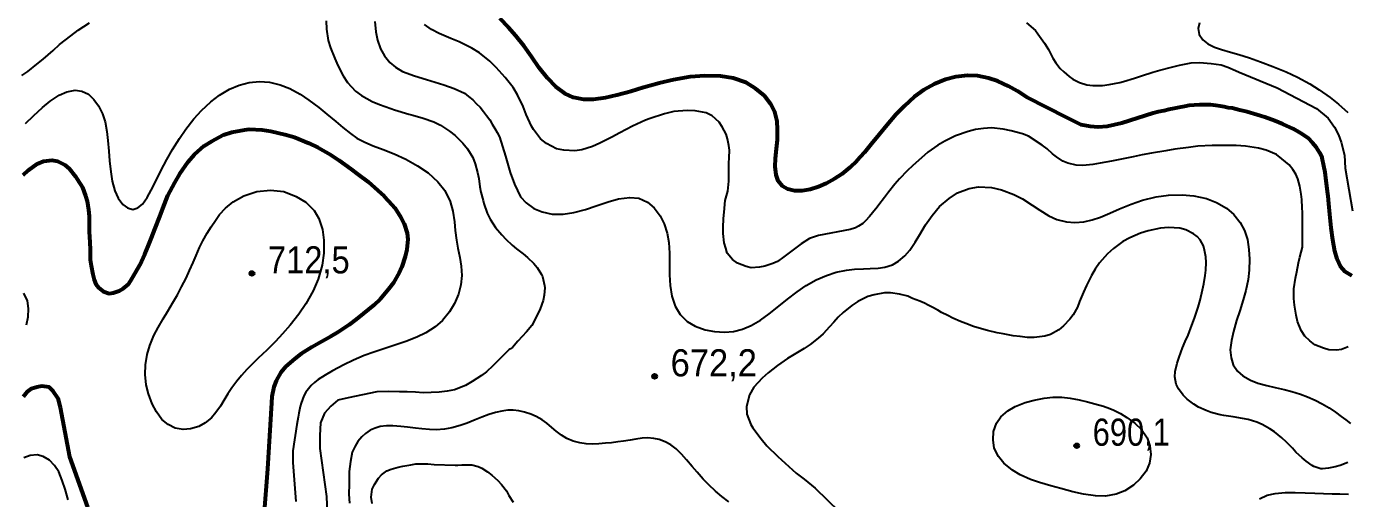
# Model space of a CAD drawing. Header units: metres. Extents: x 552626 to 559174, y 1843804 to 1852371.
# Drawn here: x 554173 to 555000, y 1845222 to 1845517 of the extents above; entities that cross this region are included whole.
import ezdxf

# ---------------------------------------------------------------- set-up
doc = ezdxf.new("R2010")
doc.units = ezdxf.units.M
doc.header["$LTSCALE"] = 6.8
for name, color, linetype, lineweight in [('1', 7, 'Continuous', 25), ('2', 7, 'Continuous', 53), ('5', 7, 'Continuous', 25)]:
    doc.layers.add(name, color=color, linetype=linetype, lineweight=lineweight)

msp = doc.modelspace()

# ---------------------------------------------------------------- hatches: boundary and pattern name
at = {"layer": '5'}
for points in [[(554315.79, 1845362.62, 1), (554312.79, 1845362.62, 1)], [(554567.94, 1845298.11, 1), (554564.94, 1845298.11, 1)], [(554832.23, 1845254.65, 1), (554829.23, 1845254.65, 1)]]:
    msp.add_hatch(color=256, dxfattribs=at).paths.add_polyline_path(points)

# ---------------------------------------------------------------- linework, layer by layer
at = {"layer": '1'}
for points in [[(554200.97, 1845511.47), (554205.51, 1845515.03), (554212.49, 1845519.74)], [(554360.79, 1845520.81), (554360.89, 1845515.78), (554362.11, 1845508.49), (554363.48, 1845503.98), (554366.16, 1845497.24), (554367.99, 1845492.88), (554371.39, 1845486.42), (554374.06, 1845482.25), (554379.05, 1845476.92), (554382.9, 1845474.02), (554389.52, 1845470.31), (554394.2, 1845468.46), (554401.25, 1845465.94)], [(554391.26, 1845520.53), (554391.91, 1845514.07), (554392.98, 1845508.77), (554394.88, 1845503.26), (554397.2, 1845499), (554400.66, 1845494.86), (554404.26, 1845491.86), (554408.56, 1845489.23), (554416.16, 1845486.53), (554423.62, 1845484.17), (554434.35, 1845480.9), (554440.89, 1845478.48), (554447.45, 1845475.62), (554449.94, 1845473.52), (554452.52, 1845471.4), (554454.97, 1845468.97), (554457.14, 1845466.78), (554459.37, 1845464.19), (554461.24, 1845461.67), (554463.15, 1845458.94), (554464.77, 1845456.24), (554466.32, 1845453.5), (554467.83, 1845450.83), (554469.19, 1845448.26), (554471.22, 1845442.24), (554473.09, 1845436.14), (554476.05, 1845425.77), (554478.75, 1845418.61), (554482.45, 1845410.7), (554486.03, 1845406.81), (554490.7, 1845403.35), (554496.05, 1845401.12), (554502.2, 1845399.83), (554509.08, 1845399.84), (554515.79, 1845400.75), (554523.14, 1845402.75), (554529.78, 1845404.97), (554537.29, 1845407.48), (554543.85, 1845409.31), (554550.8, 1845410.23), (554556.48, 1845409.73), (554562.01, 1845407.34), (554566.2, 1845403.76), (554569.93, 1845398.81), (554572.46, 1845393.67), (554574.31, 1845387.75), (554575.3, 1845381.99), (554575.71, 1845375.25), (554575.79, 1845368.92), (554575.76, 1845361.7), (554576.15, 1845355.12), (554577.11, 1845348.37), (554579.29, 1845342.18), (554582.34, 1845336.98), (554586.9, 1845332.47), (554591.86, 1845329.53), (554598.04, 1845327.28), (554603.89, 1845326.24), (554610.2, 1845325.85), (554615.71, 1845326.3), (554621.5, 1845327.68), (554626.78, 1845329.9), (554632.69, 1845333.41), (554638.16, 1845337.33), (554644.27, 1845342.15), (554649.59, 1845346.49), (554655.62, 1845351.15), (554661.39, 1845355.02), (554667.59, 1845358.64), (554674.01, 1845361.4)], [(554598.64, 1845463.2), (554591.72, 1845464.6), (554586.75, 1845464.79), (554578.35, 1845464.12), (554572.61, 1845462.7), (554563.53, 1845459.66), (554560.7, 1845458.67), (554552.67, 1845454.8), (554544.57, 1845450.64), (554539.63, 1845448.07), (554532.16, 1845444.27), (554527.55, 1845442.12), (554520.94, 1845440.03), (554516.53, 1845439.43), (554509.64, 1845439.78), (554505.06, 1845440.69), (554498.68, 1845444.05), (554494.91, 1845447.05), (554490.63, 1845452.84), (554489.43, 1845454.99), (554485.94, 1845462.2), (554484.02, 1845467.32), (554480.53, 1845474.53), (554477.82, 1845479.08), (554472.8, 1845485.45), (554467.25, 1845491.58), (554463.26, 1845495.6), (554456.67, 1845500.84), (554452.04, 1845503.83), (554444.07, 1845507.78), (554438.88, 1845509.85), (554431.47, 1845513), (554426.81, 1845515.51), (554422.37, 1845518.53)], [(554799.27, 1845519.74), (554804.89, 1845514.77), (554806.44, 1845512.85), (554810.63, 1845506.95), (554812.99, 1845503.03), (554815.81, 1845497.55), (554817.67, 1845494.52), (554820.46, 1845490.94), (554822.69, 1845489), (554825.98, 1845486.05), (554828.36, 1845484.32), (554832.51, 1845482.23), (554837.15, 1845480.76), (554840.72, 1845480.31), (554846.8, 1845480.43), (554851.02, 1845481.01), (554857.64, 1845482.25), (554859.95, 1845482.8), (554866.84, 1845485.01), (554871.35, 1845486.39), (554878.32, 1845488.71), (554882.85, 1845489.89), (554890.13, 1845491.96), (554895.14, 1845493.11), (554902.49, 1845494.62), (554907.53, 1845494.72), (554915.01, 1845494.24), (554921.21, 1845493.24), (554925.27, 1845491.89), (554930.17, 1845489.88), (554932.49, 1845488.72), (554956.28, 1845478.98), (554980.91, 1845466), (554988.08, 1845459.83), (554992.18, 1845454.19), (554994.74, 1845449.57), (554996.27, 1845444.94), (554998.32, 1845436.73), (554998.83, 1845428.51), (555003.44, 1845401.81)], [(554907.54, 1845519.62), (554906.73, 1845516), (554907.37, 1845512.34), (554909.64, 1845508.98), (554912.72, 1845506.42), (554917.08, 1845504.41), (554921.43, 1845502.99), (554926.93, 1845501.34), (554932.28, 1845499.79), (554938.9, 1845497.65), (554945.8, 1845495.26), (554953.54, 1845492.32), (554961.78, 1845488.87), (554969.03, 1845485.52), (554976.71, 1845481.4), (554982.52, 1845477.75), (554989.32, 1845472.94), (554994.61, 1845468.63), (555000.52, 1845463.39)], [(554170.19, 1845486.72), (554174.01, 1845489.15), (554179.68, 1845493.7), (554183.59, 1845496.91), (554189.74, 1845502.28), (554193.88, 1845505.99), (554200.97, 1845511.47)], [(554172.59, 1845456.54), (554177.41, 1845461.31), (554183.04, 1845466.51), (554187.94, 1845470.56), (554193.61, 1845474.26), (554198.37, 1845476.47), (554203.62, 1845477.43), (554207.77, 1845476.8), (554211.93, 1845474.86), (554215.25, 1845471.63), (554218.22, 1845467.73), (554220.63, 1845462.7), (554222.3, 1845457.68), (554223.51, 1845451.56), (554224.08, 1845445.96), (554224.63, 1845439.29), (554225.05, 1845433.28), (554225.82, 1845426.36), (554226.78, 1845420.49), (554228.46, 1845414.38), (554230.48, 1845409.83), (554233.4, 1845405.86), (554236.34, 1845403.7), (554239.67, 1845402.78), (554242.73, 1845403.78), (554245.68, 1845406.06), (554248.62, 1845410.12)], [(554248.62, 1845410.12), (554251.25, 1845414.78), (554254.38, 1845420.9), (554257.29, 1845426.84), (554260.99, 1845433.93), (554264.5, 1845440.21), (554268.84, 1845447.21), (554272.9, 1845453.07), (554277.91, 1845459.45), (554282.63, 1845464.67), (554288.46, 1845470.11), (554293.94, 1845474.3), (554300.19, 1845478.05), (554306.27, 1845480.56), (554312.52, 1845482.27), (554319.08, 1845482.85), (554325.27, 1845482.5), (554332.04, 1845480.87), (554337.98, 1845478.5), (554344.42, 1845474.86), (554349.99, 1845471.11), (554356.09, 1845466.5), (554361.24, 1845462.37), (554366.87, 1845457.73), (554371.19, 1845454.07), (554376.05, 1845450.21), (554380.05, 1845447.46), (554385.02, 1845444.82), (554390.12, 1845442.66), (554396.51, 1845440.25), (554403.3, 1845437.47), (554410.65, 1845434.21), (554417.97, 1845430.13), (554424.66, 1845425.69), (554430.67, 1845420.12), (554435.09, 1845414.53), (554438.46, 1845407.74), (554440.12, 1845401.71), (554441.09, 1845395.01), (554441.62, 1845389.45), (554442.36, 1845383.49), (554443.3, 1845378.43), (554444.48, 1845372.59), (554445.3, 1845367.22), (554445.65, 1845361.24), (554445.03, 1845355.46), (554443.65, 1845349.68), (554441.06, 1845343.74), (554437.91, 1845338.53), (554433.52, 1845333.18), (554429.01, 1845329.19), (554423.23, 1845325.38), (554417.61, 1845322.7), (554410.71, 1845319.98), (554404.28, 1845317.82), (554396.91, 1845315.36), (554390.68, 1845313.24), (554384.52, 1845311.1), (554377.93, 1845308.18), (554371.81, 1845305.32), (554364.81, 1845301.52), (554360.06, 1845298.81), (554355.7, 1845296.07), (554353.49, 1845294.28), (554351.46, 1845292.38)], [(554401.25, 1845465.94), (554403.53, 1845465.15), (554412.5, 1845462.46), (554414.95, 1845461.89), (554421.56, 1845459.88), (554428.1, 1845457.59), (554432.25, 1845455.49), (554437.9, 1845451.85), (554441.46, 1845449.02), (554446.39, 1845444.25), (554449.26, 1845440.78), (554452.66, 1845435.17), (554454.05, 1845431.33), (554455.53, 1845425.88), (554456.34, 1845422.16), (554456.94, 1845416.9), (554457.62, 1845413.46), (554458.98, 1845408.28), (554459.48, 1845406.34), (554461.59, 1845400.39), (554463.55, 1845396.62), (554466.8, 1845391.47), (554470.85, 1845386.88), (554473.26, 1845384.11), (554477.22, 1845380.28), (554479.95, 1845378.12), (554484.11, 1845374.98), (554486.86, 1845372.63), (554490.71, 1845368.88), (554492.92, 1845366.28), (554495.5, 1845362), (554496.13, 1845360.65), (554497.44, 1845354.99), (554497.6, 1845353.67), (554497.28, 1845348.97), (554496.6, 1845345.75), (554494.74, 1845340.4), (554492.91, 1845336.38), (554489.44, 1845330.08), (554486.2, 1845326), (554480.87, 1845320.15), (554477.33, 1845316.13), (554476.27, 1845315.43), (554475.26, 1845315.03), (554468.44, 1845308.16), (554465.02, 1845304.72), (554461.06, 1845301.03), (554457.92, 1845298.58), (554452.25, 1845294.88), (554448.06, 1845292.4), (554441.13, 1845289.71), (554436.47, 1845288.79), (554431.59, 1845288.23), (554421.54, 1845287.85), (554416.65, 1845288.14), (554411.57, 1845288.42), (554406.73, 1845288.34), (554399.75, 1845288.59), (554392.54, 1845288.34), (554374.51, 1845284.76), (554368.1, 1845283.15), (554363.7, 1845279.53), (554359.69, 1845275.11), (554357.29, 1845269.09), (554356.89, 1845261.05)], [(554812.2, 1845440.61), (554809.08, 1845442.92), (554800.55, 1845448.6), (554796.73, 1845450.17), (554789.77, 1845451.94), (554784.69, 1845453.08), (554777.27, 1845453.85), (554772.36, 1845453.47), (554767.39, 1845452.81), (554762.67, 1845451.6), (554754.8, 1845448.8), (554748.05, 1845445.46), (554743.67, 1845442.96), (554737.6, 1845438.55), (554733.52, 1845435.13), (554728.08, 1845430.22), (554724.56, 1845426.87), (554719.8, 1845421.94), (554716.84, 1845418.65), (554712.85, 1845413.63), (554710.37, 1845410.3), (554706.81, 1845405.61), (554705.84, 1845404.16), (554702.82, 1845400.58), (554701.07, 1845398.38), (554698.45, 1845395.51), (554696.72, 1845393.98), (554694.16, 1845392.26), (554692.28, 1845391.19), (554688.88, 1845390.13), (554669.07, 1845386.43), (554663.46, 1845384.42), (554658.25, 1845381.21), (554647.42, 1845373.01), (554643.46, 1845370.18), (554640.38, 1845368.87), (554635.33, 1845367.25), (554631.99, 1845366.48), (554626.97, 1845366.19), (554623.65, 1845366.96), (554618.36, 1845369.11), (554615.15, 1845371.32), (554611.94, 1845375.23), (554610.91, 1845378.45), (554610.04, 1845381.87), (554609.29, 1845387.59), (554609.32, 1845391.5), (554609.64, 1845397.06), (554610.04, 1845401.01), (554610.64, 1845408.22), (554612.34, 1845414.22), (554612.39, 1845416.22), (554612.86, 1845420.46), (554612.87, 1845423.7), (554612.98, 1845428.57), (554612.99, 1845431.81), (554613, 1845435.05), (554613.21, 1845439.83), (554612.87, 1845442.84), (554612.1, 1845447.04), (554611.22, 1845449.79), (554608.78, 1845454.46), (554606.91, 1845457.48), (554602.36, 1845461.44), (554598.64, 1845463.2)], [(555000.6, 1845316.7), (554996.51, 1845315), (554993.42, 1845314.55), (554988.53, 1845314.84), (554985.19, 1845315.79), (554979.81, 1845317.84), (554976.67, 1845320.34), (554973.57, 1845323.32), (554971.18, 1845326.76), (554968.9, 1845332.49), (554968.07, 1845336.4), (554967.07, 1845342.66), (554966.68, 1845346.9), (554966.75, 1845353), (554967.71, 1845359.59), (554968.57, 1845363.68), (554969.64, 1845369.33), (554970.48, 1845372.76), (554972.13, 1845379.13), (554972.12, 1845400.84), (554971.99, 1845403.68), (554971.68, 1845408.88), (554971.19, 1845412.35), (554970.44, 1845417.21), (554969.23, 1845421.93), (554967.95, 1845424.83), (554966.1, 1845427.66), (554963.75, 1845430.73), (554959.23, 1845434.49), (554955.79, 1845437.05), (554949.29, 1845439.83), (554944.56, 1845441.19), (554936.43, 1845442.36), (554930.58, 1845442.74), (554921.43, 1845442.83), (554915.54, 1845442.73), (554906.64, 1845442.28), (554900.81, 1845441.61), (554892.19, 1845440.44), (554886.49, 1845439.5), (554877.53, 1845437.9), (554871.75, 1845436.86), (554865.99, 1845435.63), (554857.62, 1845433.91), (554852.48, 1845433.04), (554845.4, 1845431.65), (554840.91, 1845430.95), (554834.52, 1845430.22), (554830.41, 1845430.41), (554825.22, 1845431.63), (554822.13, 1845432.89), (554818.11, 1845435.58), (554815.59, 1845437.57), (554812.2, 1845440.61)], [(554674.01, 1845361.4), (554680.05, 1845363.42), (554686.51, 1845364.7), (554691.64, 1845365.3), (554697.26, 1845365.55), (554701.46, 1845365.62), (554706.41, 1845365.89), (554710.5, 1845366.53), (554715.3, 1845368.11), (554719.19, 1845370.21), (554723.2, 1845373.58), (554726.28, 1845377.17), (554729.59, 1845382.15), (554732.41, 1845387.03), (554736.07, 1845393.1), (554740.14, 1845398.83), (554744.8, 1845404.52), (554750.81, 1845409.57), (554756.15, 1845413.16), (554763.35, 1845415.93), (554769.15, 1845416.8), (554777.28, 1845416.46), (554783.56, 1845415), (554791.26, 1845412.15), (554796.74, 1845409.33), (554802.92, 1845405.46), (554807.56, 1845402.23), (554813.23, 1845398.8), (554818.3, 1845396.5), (554824.26, 1845394.97), (554829.59, 1845394.6), (554835.23, 1845394.94), (554840.41, 1845396.17), (554845.61, 1845397.85), (554851.5, 1845400.41), (554857.43, 1845403.02), (554864.86, 1845406.08), (554871.94, 1845408.46), (554880.42, 1845410.55), (554888.11, 1845411.62), (554896.77, 1845411.92), (554904.13, 1845411.29), (554911.99, 1845409.56), (554918.25, 1845407.16), (554924.5, 1845403.48), (554929.08, 1845399.5), (554933.07, 1845394.63), (554935.7, 1845389.44), (554937.56, 1845383.91), (554938.58, 1845377.62), (554938.97, 1845371.66), (554938.72, 1845364.76), (554938.01, 1845358.8), (554936.6, 1845351.95), (554934.97, 1845346), (554932.78, 1845339.11), (554930.8, 1845333.08), (554928.81, 1845326.26), (554927.54, 1845320.51), (554926.85, 1845314.68), (554927.33, 1845309.78), (554928.63, 1845305.34), (554931.4, 1845301.43), (554934.74, 1845298.39), (554939.49, 1845295.72), (554944.15, 1845293.95), (554949.87, 1845292.35), (554954.92, 1845291.18), (554960.63, 1845289.82), (554965.47, 1845288.59), (554970.78, 1845286.92), (554975.25, 1845285.29), (554980.07, 1845283.2), (554984.4, 1845280.95), (554988.8, 1845278.33), (554992.72, 1845275.7), (554996.25, 1845273.07), (554999.23, 1845270.82), (555002.16, 1845268.68)], [(554883.18, 1845391.04), (554875.37, 1845389.39), (554870.59, 1845387.89), (554863.98, 1845384.94), (554859.69, 1845382.55), (554853.71, 1845378.24), (554850, 1845374.87), (554845.02, 1845369.25), (554842.24, 1845365.32), (554839.93, 1845361.34), (554836.84, 1845355.08), (554834.93, 1845350.96), (554832.46, 1845345.06), (554831.16, 1845341.48), (554828.56, 1845336.71), (554826.4, 1845333.99), (554822.4, 1845329.82), (554819.55, 1845327.3), (554814.27, 1845324.32), (554810.68, 1845323.24), (554804.11, 1845322.49), (554799.72, 1845322.56), (554795.29, 1845323), (554790.94, 1845323.55), (554784.71, 1845324.74), (554780.82, 1845325.44), (554774.86, 1845326.76), (554769.55, 1845328.25), (554766.1, 1845329.28), (554761.31, 1845331.21), (554757.92, 1845332.53), (554753.11, 1845334.65), (554749.97, 1845336.29), (554746.04, 1845338.22), (554743.7, 1845339.57), (554740.24, 1845341.46), (554737.71, 1845342.79), (554735.39, 1845343.95), (554732.58, 1845345.15), (554728, 1845346.91), (554724.89, 1845348.36), (554719.78, 1845349.68), (554714.16, 1845350.56), (554710.28, 1845350.4), (554703.93, 1845349.3), (554699.88, 1845348.07), (554693.75, 1845345.08), (554689.85, 1845342.54), (554684.54, 1845338.22), (554681.45, 1845335.2), (554678.67, 1845332.12), (554675.96, 1845329.15), (554671.98, 1845324.79), (554668.88, 1845321.96), (554663.8, 1845318.14), (554660, 1845315.52), (554653.85, 1845311.86), (554649.58, 1845309.28), (554643.41, 1845304.95), (554637.47, 1845300.28), (554633.74, 1845297.09), (554628.6, 1845291.26), (554625.9, 1845286.58), (554623.98, 1845279.22), (554624.06, 1845274.37)], [(555000.45, 1845244.04), (554995.61, 1845242.25), (554992.56, 1845241.43), (554988.28, 1845240.55), (554984.71, 1845240.15), (554983.56, 1845240.2), (554979.1, 1845241.69), (554978.08, 1845242.34), (554974.35, 1845244.96), (554971.82, 1845247.14), (554968, 1845250.52), (554965.8, 1845253.12), (554962.03, 1845256.97), (554959.26, 1845259.51), (554954.55, 1845263.26), (554951.74, 1845265.32), (554946.87, 1845267.99), (554943.46, 1845269.51), (554938.14, 1845270.99), (554934.44, 1845271.71), (554928.72, 1845272.68), (554922.8, 1845273.62), (554920.56, 1845274.03), (554914.98, 1845275.39), (554911.7, 1845276.63), (554906.97, 1845278.85), (554904, 1845280.7), (554899.93, 1845283.76), (554897.36, 1845286.32), (554894.42, 1845290.36), (554893.05, 1845293.16), (554892.22, 1845297.92), (554892.34, 1845301.07), (554893.63, 1845306.36), (554894.92, 1845310.13), (554896.9, 1845316.07), (554898.54, 1845320.06), (554900.58, 1845323.91), (554902.89, 1845330.27), (554904.4, 1845334.54), (554906.76, 1845341.38), (554908.07, 1845345.81), (554909.51, 1845352.35), (554910.41, 1845356.08), (554911.15, 1845361.3), (554911.53, 1845364.58), (554911.73, 1845369.55), (554911.53, 1845372.96), (554910.66, 1845377.24), (554910.06, 1845379.93), (554908.02, 1845383.6), (554906.16, 1845385.77), (554903.77, 1845387.5), (554899.02, 1845389.9), (554895.19, 1845390.89), (554888.09, 1845391.41), (554883.18, 1845391.04)], [(554171.31, 1845350.19), (554173.49, 1845345.36), (554174.26, 1845340.72), (554174.02, 1845335.17), (554172.97, 1845330.13)], [(554351.46, 1845292.38), (554349.64, 1845290.28), (554348.05, 1845288.18), (554346.84, 1845285.85), (554345.87, 1845283.71), (554345.12, 1845281.34), (554344.44, 1845279.32), (554343.99, 1845277.06), (554343.55, 1845275.02), (554343.18, 1845272.59), (554342.85, 1845270.35), (554342.42, 1845267.95), (554339.89, 1845251.36), (554339.89, 1845244.17), (554341.73, 1845219.67)], [(554612.82, 1845219.52), (554608.42, 1845222.88), (554604.57, 1845226.11), (554600.38, 1845230.09), (554596.81, 1845233.75), (554593.02, 1845238.01), (554589.85, 1845241.74), (554586.34, 1845245.9), (554583.26, 1845249.31), (554579.86, 1845252.63), (554576.52, 1845255.15), (554573.1, 1845257.16), (554569.37, 1845258.54), (554565.91, 1845259.26), (554561.99, 1845259.51), (554558.55, 1845259.29), (554554.6, 1845258.77), (554551.06, 1845258.21), (554547.03, 1845257.57), (554543.47, 1845257.05), (554539.39, 1845256.56), (554535.63, 1845256.16), (554531.48, 1845255.83), (554527.64, 1845255.64), (554523.55, 1845255.77), (554519.49, 1845256.39), (554515.43, 1845257.49), (554511.43, 1845259.24), (554508.02, 1845261.21), (554504.74, 1845263.73), (554502.05, 1845266.05), (554498.9, 1845268.69), (554495.95, 1845270.84), (554492.29, 1845272.95), (554488.81, 1845274.49), (554484.93, 1845275.76), (554481.48, 1845276.57), (554477.83, 1845276.94), (554474.51, 1845276.94), (554470.7, 1845276.39), (554466.86, 1845275.44), (554462.66, 1845274.13), (554458.29, 1845272.45), (554454.01, 1845270.78), (554449.15, 1845268.88), (554444.65, 1845267.35), (554439.43, 1845265.9), (554434.81, 1845265.09), (554429.68, 1845264.71), (554425.48, 1845264.78), (554420.64, 1845265.22), (554416.68, 1845265.7), (554411.69, 1845266.32), (554407.48, 1845266.74), (554402.5, 1845267.04), (554398.58, 1845267.03), (554394.57, 1845266.64), (554391.37, 1845265.72), (554388.27, 1845264.35), (554385.45, 1845262.33), (554383.01, 1845260.16), (554380.62, 1845257.29), (554378.85, 1845254.46), (554377.02, 1845250.69), (554376.05, 1845244.79), (554375.13, 1845238.45), (554375.07, 1845230.57), (554374.99, 1845224.33), (554375.32, 1845218.76)], [(554624.06, 1845274.37), (554626.61, 1845267.9), (554627.99, 1845265.78), (554633.05, 1845259.02), (554636.7, 1845254.59), (554643.47, 1845247.84), (554648.23, 1845243.72), (554655.12, 1845237.56), (554660.04, 1845233.65), (554666.95, 1845228.15), (554689.58, 1845206.18)], [(554356.89, 1845261.05), (554356.89, 1845253.02), (554360.9, 1845222.91), (554361.6, 1845207.01)], [(554199.31, 1845220.84), (554197.3, 1845227.41), (554195.49, 1845232.88), (554193.26, 1845238.25), (554190.62, 1845242.36), (554187.48, 1845245.69), (554183.62, 1845247.9), (554179.77, 1845248.92), (554175.39, 1845248.62), (554171.54, 1845246.99)], [(554389.49, 1845218.49), (554388.96, 1845222.33), (554389.52, 1845227.34), (554391.08, 1845230.38), (554393.49, 1845234.27), (554395.43, 1845236.49), (554398.68, 1845238.86), (554401.41, 1845239.94), (554405.92, 1845241.31), (554408.8, 1845241.93), (554413.75, 1845242.78), (554416.84, 1845243.23), (554421.58, 1845243.39), (554424.36, 1845243.23), (554428.39, 1845242.93), (554441.58, 1845242.54), (554443.29, 1845242.54), (554445.65, 1845242.72), (554449.56, 1845242.69), (554452.04, 1845242.59), (554455.95, 1845241.71), (554458.17, 1845240.63), (554461.88, 1845238.2), (554464.39, 1845236.2), (554468.29, 1845232.93), (554470.49, 1845230.33), (554473.61, 1845226.31), (554475.09, 1845223.43), (554477.75, 1845219.26)], [(554945.12, 1845221.4), (554949.91, 1845223.61), (554955.05, 1845224.72), (554961.28, 1845225.27), (554967.47, 1845225.38), (554973.81, 1845225.22), (554979.78, 1845224.91), (554985.17, 1845224.66), (554990.77, 1845224.49), (554995.57, 1845224.42), (555000.99, 1845224.28)]]:
    msp.add_lwpolyline(points, dxfattribs=at)
for points in [[(554318.12, 1845309.48), (554314.79, 1845306.22), (554311.17, 1845302.48), (554307.71, 1845298.62), (554304.77, 1845295.03), (554301.71, 1845290.87), (554299.27, 1845287.19), (554296.72, 1845282.97), (554294.52, 1845279.38), (554291.77, 1845275.41), (554288.95, 1845272.23), (554285, 1845268.98), (554281.02, 1845266.75), (554275.88, 1845265.18), (554271.22, 1845264.88), (554266.16, 1845265.7), (554261.84, 1845267.94), (554257.88, 1845271.17), (554254.45, 1845275.89), (554251.74, 1845280.88), (554249.46, 1845287.09), (554248.08, 1845292.78), (554247.44, 1845299.39), (554247.59, 1845305.26), (554248.7, 1845311.88), (554250.34, 1845317.52), (554252.93, 1845323.67), (554255.62, 1845328.8), (554258.76, 1845334.11), (554261.71, 1845339), (554264.63, 1845343.93), (554267.61, 1845349.25), (554270.23, 1845354.2), (554273.02, 1845359.73), (554275.17, 1845364.41), (554277.43, 1845369.57), (554279.29, 1845373.91), (554281.49, 1845378.83), (554283.62, 1845383.04), (554286.24, 1845387.8), (554288.72, 1845391.79), (554291.43, 1845395.8), (554293.93, 1845399.52), (554297.65, 1845403.42), (554302.51, 1845407.57), (554309.27, 1845411.26), (554317.26, 1845413.99), (554325.91, 1845414.81), (554334.32, 1845413.89), (554342.04, 1845410.91), (554348.11, 1845407.38), (554353.16, 1845402.04), (554356.08, 1845397.02), (554358.43, 1845390.07), (554359.33, 1845383.56), (554359.32, 1845375.26), (554358.22, 1845367.7), (554355.68, 1845359.07), (554352.54, 1845351.69), (554348.04, 1845343.66), (554343.6, 1845337.08), (554338.21, 1845330.19), (554333.43, 1845324.67), (554328.95, 1845319.92), (554323.51, 1845314.59)], [(554851.54, 1845277.91), (554854.03, 1845276.86), (554858.13, 1845274.77), (554862.18, 1845272.37), (554867.14, 1845268.72), (554871.24, 1845264.8), (554874.75, 1845259.69), (554876.56, 1845254.67), (554877.23, 1845249.06), (554876.2, 1845243.8), (554874.12, 1845238.76), (554870.51, 1845233.88), (554866.38, 1845229.9), (554860.87, 1845226.32), (554855.45, 1845224.25), (554848.71, 1845223.13), (554842.42, 1845223.25), (554835.02, 1845224.33), (554828.35, 1845225.83), (554820.74, 1845227.9), (554814.44, 1845229.58), (554807.38, 1845231.7), (554801.87, 1845233.47), (554795.29, 1845236.48), (554790.41, 1845239.31), (554785.04, 1845243.69), (554781.76, 1845247.92), (554779.08, 1845253.16), (554778.34, 1845258.44), (554778.58, 1845263.61), (554780.43, 1845268.79), (554783.24, 1845272.72), (554787.56, 1845276.55), (554792.26, 1845279.17), (554798.38, 1845281.66), (554804.14, 1845283.24), (554810.43, 1845284.54), (554815.81, 1845285.06), (554821.46, 1845285.06), (554826.6, 1845284.49), (554832.35, 1845283.44), (554837.5, 1845282.22), (554842.17, 1845280.98), (554847.48, 1845279.37)]]:
    msp.add_lwpolyline(points, close=True, dxfattribs=at)
at = {"layer": '2'}
for points in [[(554849.83, 1845454.69), (554844.2, 1845454.18), (554839.08, 1845454.69), (554833.45, 1845455.72), (554824.23, 1845460.34), (554799.78, 1845472.92), (554793.54, 1845476.86), (554787.95, 1845479.99), (554781.39, 1845483.02), (554775.47, 1845485), (554768.53, 1845486.38), (554762.33, 1845486.65), (554755.02, 1845485.81), (554748.53, 1845484.04), (554741.47, 1845481.27), (554735.09, 1845477.6), (554728.9, 1845473.27), (554722.81, 1845467.72), (554717.43, 1845462.15), (554711.75, 1845455.54), (554707.06, 1845449.78), (554702.04, 1845443.53), (554697.81, 1845438.43), (554692.94, 1845433.13), (554688.67, 1845429), (554683.59, 1845424.86), (554679.12, 1845421.83), (554673.82, 1845418.89), (554669.07, 1845416.9), (554663.78, 1845415.21), (554658.83, 1845414.45), (554654.1, 1845414.36), (554649.79, 1845415.43), (554646.48, 1845417.34), (554643.86, 1845420.62), (554642.52, 1845424.43), (554642, 1845429.56), (554642.2, 1845434.6), (554642.79, 1845440.74), (554643.31, 1845446.32), (554643.44, 1845452.77), (554643.06, 1845458.01), (554641.63, 1845463.89), (554639.11, 1845468.72), (554635.24, 1845473.92), (554629.78, 1845478.38), (554623.58, 1845482.17), (554615.56, 1845484.91), (554607.64, 1845486.23), (554597.76, 1845486.48), (554588.64, 1845485.72), (554578.17, 1845483.94), (554569.23, 1845481.79), (554559.53, 1845479.09), (554551.52, 1845476.68), (554542.84, 1845474.3), (554535.59, 1845472.67), (554528.06, 1845471.59), (554521.83, 1845471.57), (554515.53, 1845472.83), (554510.13, 1845475.31), (554504.51, 1845479.6), (554499.33, 1845485.02), (554494.22, 1845491.52), (554489.29, 1845498.49), (554484.7, 1845504.94), (554479.59, 1845511.5), (554474.92, 1845516.74), (554469.43, 1845522.29)], [(555003.07, 1845361.2), (554998.78, 1845363.58), (554995.97, 1845366.98), (554993.73, 1845371.51), (554992.31, 1845376.65), (554991.13, 1845383.62), (554990.07, 1845391.27), (554989.24, 1845399.59), (554988.52, 1845406.15), (554988.1, 1845411.12), (554987.71, 1845413.99), (554987.41, 1845417.43), (554986.99, 1845420.66), (554986.37, 1845426.08), (554985.56, 1845430.07), (554984.42, 1845435.04), (554983, 1845438.14), (554980.88, 1845441.63), (554978.44, 1845444.56), (554975.58, 1845447.33), (554970.87, 1845450.6), (554966.18, 1845453.25), (554959.71, 1845456.25), (554954.84, 1845458.2), (554948.41, 1845460.63), (554943.65, 1845462.02), (554937.36, 1845463.89), (554932.77, 1845464.97), (554928.18, 1845466.09), (554925.64, 1845466.48), (554923.04, 1845467.02), (554920.6, 1845467.47), (554917.77, 1845467.9), (554914.54, 1845468.17), (554911.16, 1845468.32), (554907.62, 1845468.32), (554904.32, 1845468.12), (554901.15, 1845467.75), (554898.12, 1845467.23), (554894.86, 1845466.59), (554891.65, 1845465.9), (554888.33, 1845465.26), (554885.2, 1845464.52), (554881.82, 1845463.84), (554878.69, 1845463.03), (554859.05, 1845456.75), (554849.83, 1845454.69)], [(554170.96, 1845424.25), (554174.32, 1845427.4), (554179.78, 1845431.26), (554183.68, 1845432.94), (554189.13, 1845433.57), (554192.54, 1845432.91), (554197.08, 1845430.67), (554199.9, 1845428.42), (554203.81, 1845423.44), (554204.86, 1845421.75), (554208.13, 1845416.42), (554210.16, 1845411.22), (554211.02, 1845407.8), (554211.92, 1845402.47), (554212.37, 1845398.53), (554212.28, 1845392.61), (554212.44, 1845388.73), (554212.72, 1845382.19), (554213.07, 1845377.47), (554213.02, 1845371.18), (554213.56, 1845367.34), (554214.66, 1845361.85), (554215.4, 1845358.7), (554216.58, 1845355.88), (554218.16, 1845353.78), (554221.4, 1845351.2), (554224.96, 1845350.08), (554227.3, 1845350.44), (554231.24, 1845351.75), (554233.66, 1845353.08), (554237.12, 1845356.14), (554238.8, 1845358.9), (554241.75, 1845363.9), (554244.06, 1845367.88), (554247.27, 1845374.72), (554249.28, 1845379.62), (554251.33, 1845384.99), (554253.38, 1845390.37), (554256.58, 1845398.25), (554258.56, 1845403.34), (554261.55, 1845411.39), (554265.95, 1845419.51), (554269.21, 1845425.12), (554274.45, 1845432.57), (554278.22, 1845437.1), (554284.44, 1845442.57), (554289.26, 1845445.41), (554296.52, 1845449.38), (554301.74, 1845451.22), (554309.56, 1845452.68), (554312.49, 1845452.92), (554320.72, 1845452.53), (554326.13, 1845451.82), (554334.94, 1845449.78), (554340.85, 1845447.98), (554349.85, 1845444.25), (554355.58, 1845441.57), (554363.64, 1845436.88), (554368.69, 1845433.55), (554376.25, 1845428.23), (554380.54, 1845424.82)], [(554380.54, 1845424.82), (554387.09, 1845419.95), (554393.13, 1845414.64), (554397.15, 1845411.11), (554402.16, 1845405.59), (554403.71, 1845403.67), (554407.54, 1845397.73), (554409.51, 1845393.77), (554411.52, 1845387.9), (554411.97, 1845383.95), (554411.17, 1845377.58), (554410.25, 1845373.19), (554408.12, 1845366.85), (554406.38, 1845362.94), (554402.89, 1845356.83), (554399.75, 1845352.66), (554394.65, 1845346.46), (554390.5, 1845342.75), (554383.9, 1845337.23), (554379.44, 1845333.77), (554375.25, 1845330.44), (554368.35, 1845325.84), (554363.72, 1845323.02), (554356.19, 1845318.93), (554351.73, 1845316.32), (554345.06, 1845312.22), (554341.04, 1845309.1), (554335.23, 1845304.15), (554332.4, 1845300.59), (554329.47, 1845295.4), (554328, 1845291.61), (554326.79, 1845285.57), (554326.49, 1845281.54), (554323.93, 1845240.2), (554323.54, 1845234.71), (554322.04, 1845215.95)], [(554211.49, 1845216.18), (554200.33, 1845247.66), (554194.49, 1845278.58), (554192.96, 1845284.23), (554189.89, 1845288.85), (554187.33, 1845291.42), (554182.72, 1845291.93), (554179.65, 1845291.42), (554176.06, 1845290.39), (554173.5, 1845288.33), (554170.94, 1845285.25)]]:
    msp.add_lwpolyline(points, dxfattribs=at)
at = {"layer": '5'}
for centre in [(554314.29, 1845362.62), (554566.44, 1845298.11), (554830.73, 1845254.65)]:
    msp.add_circle(centre, 1.5, dxfattribs=at)

# ---------------------------------------------------------------- texts
for s, width, p in [('712,5', 0.9, (554324.29, 1845362.62)), ('672,2', 0.95, (554576.44, 1845298.11)), ('690,1', 0.85, (554840.73, 1845254.65))]:
    msp.add_text(s, height=17, dxfattribs=dict(at, width=width)).set_placement(p)

doc.saveas('drawing.dxf')
